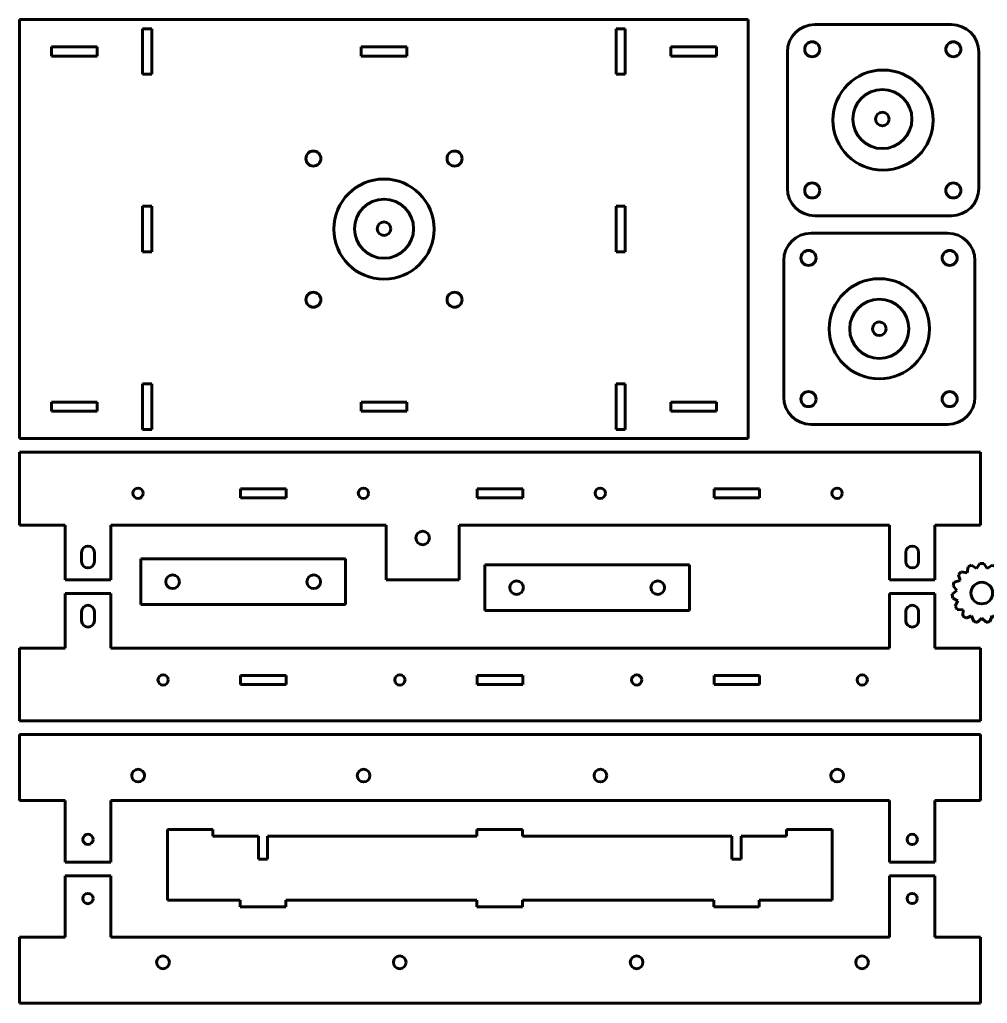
# Model space of a CAD drawing. Header units: millimetres. Extents: x 16 to 498, y 304 to 521.
# Drawn here: x 15.8 to 228.3, y 304.2 to 520.2 of the extents above; entities that cross this region are included whole.
import ezdxf

# ---------------------------------------------------------------- set-up
doc = ezdxf.new("R2010")
doc.units = ezdxf.units.MM
for name, color, linetype in [('Default', 7, 'Continuous'), ('EXRTUDER_BASE', 7, 'Continuous'), ('EXTRUDER_PULLEY', 7, 'Continuous'), ('LONG_SUPPORT', 7, 'Continuous'), ('SPACER', 7, 'Continuous'), ('X_HOLDING_PLATE', 7, 'Continuous'), ('X_HOLDING_PLATE_', 7, 'Continuous'), ('X_HOLDING_TOP_PL', 7, 'Continuous'), ('X_RACK_SUPPORT_P', 7, 'Continuous'), ('Z_SLIDE_PLATE', 7, 'Continuous')]:
    doc.layers.add(name, color=color, linetype=linetype)

# ---------------------------------------------------------------- blocks, each defined once
blk = doc.blocks.new('SE')
at = {"layer": 'Z_SLIDE_PLATE', "color": 7, "linetype": 'Continuous', "lineweight": 60}
for p, q in [((15.77, 428.19), (15.77, 520.19)), ((15.77, 520.19), (175.77, 520.19)), ((175.77, 520.19), (175.77, 428.19)), ((42.77, 518.2), (42.77, 508.2)), ((42.77, 518.2), (44.77, 518.2)), ((44.77, 518.2), (44.77, 508.2)), ((146.77, 518.2), (146.77, 508.2)), ((146.77, 518.2), (148.77, 518.2)), ((148.77, 518.2), (148.77, 508.2)), ((22.77, 514.19), (32.77, 514.19)), ((22.77, 514.19), (22.77, 512.19)), ((32.77, 514.19), (32.77, 512.19)), ((90.77, 514.19), (90.77, 512.19)), ((90.77, 514.19), (100.77, 514.19)), ((100.77, 512.19), (100.77, 514.19)), ((158.77, 514.19), (168.77, 514.19)), ((158.77, 514.19), (158.77, 512.19)), ((168.77, 512.19), (168.77, 514.19)), ((22.77, 512.19), (32.77, 512.19)), ((90.77, 512.19), (100.77, 512.19)), ((158.77, 512.19), (168.77, 512.19)), ((44.77, 508.2), (42.77, 508.2)), ((148.77, 508.2), (146.77, 508.2)), ((42.77, 479.2), (44.77, 479.2)), ((42.77, 479.2), (42.77, 469.2)), ((44.77, 479.2), (44.77, 469.2)), ((146.77, 479.2), (148.77, 479.2)), ((146.77, 479.2), (146.77, 469.2)), ((148.77, 479.2), (148.77, 469.2)), ((44.77, 469.2), (42.77, 469.2)), ((148.77, 469.2), (146.77, 469.2)), ((44.77, 440.2), (42.77, 440.2)), ((42.77, 440.2), (42.77, 430.2)), ((44.77, 440.2), (44.77, 430.2)), ((148.77, 440.2), (146.77, 440.2)), ((146.77, 440.2), (146.77, 430.2)), ((148.77, 440.2), (148.77, 430.2)), ((32.77, 436.2), (22.77, 436.2)), ((22.77, 434.2), (22.77, 436.2)), ((22.77, 434.2), (32.77, 434.2)), ((32.77, 434.2), (32.77, 436.2)), ((90.77, 436.2), (90.77, 434.2)), ((90.77, 436.2), (100.77, 436.2)), ((90.77, 434.2), (100.77, 434.2)), ((100.77, 434.2), (100.77, 436.2)), ((158.77, 436.2), (168.77, 436.2)), ((158.77, 436.2), (158.77, 434.2)), ((158.77, 434.2), (168.77, 434.2)), ((168.77, 434.2), (168.77, 436.2)), ((42.77, 430.2), (44.77, 430.2)), ((146.77, 430.2), (148.77, 430.2)), ((175.77, 428.19), (15.77, 428.19))]:
    blk.add_line(p, q, dxfattribs=at)
for centre, radius in [((80.27, 489.69), 1.65), ((111.27, 489.69), 1.65), ((95.77, 474.19), 11), ((80.27, 458.69), 1.65), ((111.27, 458.69), 1.65)]:
    blk.add_circle(centre, radius, dxfattribs=at)
blk = doc.blocks.new('SE3')
at = {"layer": 'LONG_SUPPORT', "color": 7, "linetype": 'Continuous', "lineweight": 60}
for p, q in [((48.2, 326.87), (48.2, 342.37)), ((58.2, 342.37), (48.2, 342.37)), ((58.2, 342.37), (58.2, 340.87)), ((126.2, 342.37), (116.2, 342.37)), ((116.2, 342.37), (116.2, 340.87)), ((126.2, 342.37), (126.2, 340.87)), ((184.2, 342.37), (184.2, 340.87)), ((184.2, 342.37), (194.2, 342.37)), ((194.2, 342.37), (194.2, 326.87)), ((58.2, 340.87), (68.2, 340.87)), ((68.2, 335.87), (68.2, 340.87)), ((70.2, 340.87), (116.2, 340.87)), ((70.2, 340.87), (70.2, 335.87)), ((126.2, 340.87), (172.2, 340.87)), ((172.2, 340.87), (172.2, 335.87)), ((174.2, 340.87), (184.2, 340.87)), ((174.2, 335.87), (174.2, 340.87)), ((68.2, 335.87), (70.2, 335.87)), ((174.2, 335.87), (172.2, 335.87)), ((64.2, 326.87), (48.2, 326.87)), ((64.2, 325.37), (64.2, 326.87)), ((74.2, 325.37), (74.2, 326.87)), ((116.2, 326.87), (74.2, 326.87)), ((116.2, 325.37), (116.2, 326.87)), ((126.2, 325.37), (126.2, 326.87)), ((168.2, 326.87), (126.2, 326.87)), ((168.2, 325.37), (168.2, 326.87)), ((194.2, 326.87), (178.2, 326.87)), ((178.2, 325.37), (178.2, 326.87)), ((74.2, 325.37), (64.2, 325.37)), ((126.2, 325.37), (116.2, 325.37)), ((168.2, 325.37), (178.2, 325.37))]:
    blk.add_line(p, q, dxfattribs=at)
blk = doc.blocks.new('SE5')
at = {"layer": 'X_HOLDING_PLATE', "color": 7, "linetype": 'Continuous', "lineweight": 60}
for p, q in [((15.77, 409.19), (15.77, 425.19)), ((15.77, 425.19), (226.77, 425.19)), ((226.77, 425.19), (226.77, 409.19)), ((64.27, 417.19), (64.27, 415.19)), ((64.27, 417.19), (74.27, 417.19)), ((74.27, 417.19), (74.27, 415.19)), ((126.27, 417.19), (116.27, 417.19)), ((116.27, 415.19), (116.27, 417.19)), ((126.27, 417.19), (126.27, 415.19)), ((178.27, 417.19), (168.27, 417.19)), ((168.27, 415.19), (168.27, 417.19)), ((178.27, 417.19), (178.27, 415.19)), ((64.27, 415.19), (74.27, 415.19)), ((126.27, 415.19), (116.27, 415.19)), ((178.27, 415.19), (168.27, 415.19)), ((25.77, 409.19), (15.77, 409.19)), ((25.77, 397.19), (25.77, 409.19)), ((96.27, 409.19), (35.77, 409.19)), ((35.77, 409.19), (35.77, 397.19)), ((96.27, 397.19), (96.27, 409.19)), ((206.77, 409.19), (112.27, 409.19)), ((112.27, 409.19), (112.27, 397.19)), ((206.77, 397.19), (206.77, 409.19)), ((216.77, 409.19), (216.77, 397.19)), ((226.77, 409.19), (216.77, 409.19)), ((29.37, 401.19), (29.37, 403.19)), ((32.17, 403.19), (32.17, 401.19)), ((210.37, 401.19), (210.37, 403.19)), ((213.17, 403.19), (213.17, 401.19)), ((35.77, 397.19), (25.77, 397.19)), ((112.27, 397.19), (96.27, 397.19)), ((216.77, 397.19), (206.77, 397.19))]:
    blk.add_line(p, q, dxfattribs=at)
for centre, radius in [((41.76, 416.19), 1.13), ((91.27, 416.19), 1.13), ((143.27, 416.19), 1.13), ((195.27, 416.19), 1.13), ((104.27, 406.37), 1.5)]:
    blk.add_circle(centre, radius, dxfattribs=at)
for centre, start, end in [((30.77, 403.19), 0, 180), ((211.77, 403.19), 0, 180), ((30.77, 401.19), 180, 0), ((211.77, 401.19), 180, 0)]:
    blk.add_arc(centre, 1.4, start, end, dxfattribs=at)
blk = doc.blocks.new('SE6')
at = {"layer": 'X_HOLDING_PLATE_', "color": 7, "linetype": 'Continuous', "lineweight": 60}
for p, q in [((25.77, 382.19), (25.77, 394.19)), ((25.77, 394.19), (35.77, 394.19)), ((35.77, 394.19), (35.77, 382.19)), ((206.77, 382.19), (206.77, 394.19)), ((206.77, 394.19), (216.77, 394.19)), ((216.77, 394.19), (216.77, 382.19)), ((29.37, 388.19), (29.37, 390.19)), ((32.17, 390.19), (32.17, 388.19)), ((210.37, 388.19), (210.37, 390.19)), ((213.17, 390.19), (213.17, 388.19)), ((15.77, 382.19), (25.77, 382.19)), ((15.77, 366.19), (15.77, 382.19)), ((35.77, 382.19), (206.77, 382.19)), ((216.77, 382.19), (226.77, 382.19)), ((226.77, 382.19), (226.77, 366.19)), ((64.27, 374.19), (64.27, 376.19)), ((64.27, 376.19), (74.27, 376.19)), ((74.27, 376.19), (74.27, 374.19)), ((116.27, 376.19), (126.27, 376.19)), ((116.27, 374.19), (116.27, 376.19)), ((126.27, 376.19), (126.27, 374.19)), ((178.27, 376.19), (168.27, 376.19)), ((168.27, 374.19), (168.27, 376.19)), ((178.27, 374.19), (178.27, 376.19)), ((64.27, 374.19), (74.27, 374.19)), ((116.27, 374.19), (126.27, 374.19)), ((178.27, 374.19), (168.27, 374.19)), ((226.77, 366.19), (15.77, 366.19))]:
    blk.add_line(p, q, dxfattribs=at)
for centre in [(47.27, 375.19), (99.27, 375.19), (151.27, 375.19), (200.79, 375.19)]:
    blk.add_circle(centre, 1.13, dxfattribs=at)
for centre, start, end in [((30.77, 390.19), 0, 180), ((211.77, 390.19), 0, 180), ((30.77, 388.19), 180, 0), ((211.77, 388.19), 180, 0)]:
    blk.add_arc(centre, 1.4, start, end, dxfattribs=at)
blk = doc.blocks.new('SE7')
at = {"layer": 'X_HOLDING_TOP_PL', "color": 7, "linetype": 'Continuous', "lineweight": 60}
for p, q in [((15.77, 348.69), (15.77, 363.19)), ((15.77, 363.19), (226.77, 363.19)), ((226.77, 348.69), (226.77, 363.19)), ((25.77, 348.69), (15.77, 348.69)), ((25.77, 335.19), (25.77, 348.69)), ((206.77, 348.69), (35.77, 348.69)), ((35.77, 348.69), (35.77, 335.19)), ((206.77, 335.19), (206.77, 348.69)), ((216.77, 348.69), (216.77, 335.19)), ((226.77, 348.69), (216.77, 348.69)), ((35.77, 335.19), (25.77, 335.19)), ((216.77, 335.19), (206.77, 335.19))]:
    blk.add_line(p, q, dxfattribs=at)
for centre, radius in [((41.79, 354.19), 1.4), ((91.3, 354.19), 1.4), ((143.3, 354.19), 1.4), ((195.3, 354.19), 1.4), ((30.77, 340.19), 1.12), ((211.77, 340.19), 1.13)]:
    blk.add_circle(centre, radius, dxfattribs=at)
blk = doc.blocks.new('SE8')
at = {"layer": 'X_HOLDING_TOP_PL', "color": 7, "linetype": 'Continuous', "lineweight": 60}
for p, q in [((25.77, 318.69), (25.77, 332.19)), ((25.77, 332.19), (35.77, 332.19)), ((35.77, 332.19), (35.77, 318.69)), ((206.77, 318.69), (206.77, 332.19)), ((206.77, 332.19), (216.77, 332.19)), ((216.77, 332.19), (216.77, 318.69)), ((15.77, 318.69), (25.77, 318.69)), ((15.77, 318.69), (15.77, 304.19)), ((35.77, 318.69), (206.77, 318.69)), ((216.77, 318.69), (226.77, 318.69)), ((226.77, 318.69), (226.77, 304.19)), ((226.77, 304.19), (15.77, 304.19))]:
    blk.add_line(p, q, dxfattribs=at)
for centre, radius in [((30.77, 327.19), 1.13), ((211.77, 327.19), 1.12), ((47.24, 313.19), 1.4), ((99.24, 313.19), 1.4), ((151.24, 313.19), 1.4), ((200.76, 313.19), 1.4)]:
    blk.add_circle(centre, radius, dxfattribs=at)
blk = doc.blocks.new('SE12')
at = {"layer": 'X_RACK_SUPPORT_P', "color": 7, "linetype": 'Continuous', "lineweight": 60}
for p, q in [((117.89, 390.46), (117.89, 400.46)), ((117.89, 400.46), (162.89, 400.46)), ((162.89, 400.46), (162.89, 390.46)), ((162.89, 390.46), (117.89, 390.46))]:
    blk.add_line(p, q, dxfattribs=at)
for centre in [(124.89, 395.46), (155.89, 395.46)]:
    blk.add_circle(centre, 1.5, dxfattribs=at)
blk = doc.blocks.new('SE13')
at = {"layer": 'X_RACK_SUPPORT_P', "color": 7, "linetype": 'Continuous', "lineweight": 60}
for p, q in [((42.35, 391.76), (42.35, 401.76)), ((42.35, 401.76), (87.35, 401.76)), ((87.35, 401.76), (87.35, 391.76)), ((87.35, 391.76), (42.35, 391.76))]:
    blk.add_line(p, q, dxfattribs=at)
for centre in [(49.35, 396.76), (80.35, 396.76)]:
    blk.add_circle(centre, 1.5, dxfattribs=at)
blk = doc.blocks.new('SE18')
at = {"layer": 'EXRTUDER_BASE', "color": 7, "linetype": 'Continuous', "lineweight": 60}
for p, q in [((190.37, 519.12), (220.37, 519.12)), ((184.37, 483.12), (184.37, 513.12)), ((226.37, 513.12), (226.37, 483.12)), ((220.37, 477.12), (190.37, 477.12))]:
    blk.add_line(p, q, dxfattribs=at)
for centre, radius in [((189.81, 513.68), 1.65), ((220.81, 513.68), 1.65), ((205.37, 498.12), 11), ((189.81, 482.68), 1.65), ((220.81, 482.68), 1.65)]:
    blk.add_circle(centre, radius, dxfattribs=at)
for centre, start, end in [((190.37, 513.12), 90, 180), ((220.37, 513.12), 0, 90), ((190.37, 483.12), 180, 270), ((220.37, 483.12), 270, 0)]:
    blk.add_arc(centre, 6, start, end, dxfattribs=at)
blk = doc.blocks.new('SE27')
at = {"layer": 'EXTRUDER_PULLEY', "color": 7, "linetype": 'Continuous', "lineweight": 60}
for p, q in [((224.04, 400.03), (223.83, 398.73)), ((225.92, 399.66), (224.81, 400.38)), ((226.64, 400.76), (225.92, 399.66)), ((228.21, 399.66), (227.49, 400.76)), ((229.31, 400.38), (228.21, 399.66)), ((230.3, 398.73), (230.09, 400.03)), ((221.96, 398.3), (222.3, 397.03)), ((223.83, 398.73), (222.53, 398.93)), ((231.6, 398.93), (230.3, 398.73)), ((231.83, 397.03), (232.17, 398.3)), ((220.76, 395.88), (221.59, 394.85)), ((222.3, 397.03), (221.02, 396.69)), ((233.1, 396.69), (231.83, 397.03)), ((232.53, 394.85), (233.36, 395.88)), ((221.59, 394.85), (220.57, 394.02)), ((220.66, 393.18), (221.83, 392.58)), ((232.29, 392.58), (233.47, 393.18)), ((233.56, 394.02), (232.53, 394.85)), ((221.83, 392.58), (221.23, 391.4)), ((232.89, 391.4), (232.29, 392.58)), ((221.66, 390.67), (222.97, 390.6)), ((222.97, 390.6), (222.91, 389.28)), ((223.59, 388.78), (224.83, 389.25)), ((224.83, 389.25), (225.3, 388.02)), ((228.83, 388.02), (229.3, 389.25)), ((229.3, 389.25), (230.53, 388.78)), ((231.15, 390.6), (232.47, 390.67)), ((231.22, 389.28), (231.15, 390.6)), ((226.13, 387.85), (227.06, 388.78)), ((227.06, 388.78), (227.99, 387.85))]:
    blk.add_line(p, q, dxfattribs=at)
blk.add_circle((227.06, 394.28), 2.38, dxfattribs=at)
for start, end in [(110.2502, 117.7498), (86.2502, 93.7498), (62.2502, 69.7498), (134.2502, 141.7498), (38.2502, 45.7498), (158.2502, 165.7498), (14.2502, 21.7498), (182.2502, 189.7498), (350.2502, 357.7498), (206.2502, 213.7498), (326.2502, 333.7498), (230.2502, 237.7498), (302.2502, 309.7498), (254.2502, 261.7498), (278.2502, 285.7498)]:
    blk.add_arc((227.06, 394.28), 6.5, start, end, dxfattribs=at)
blk = doc.blocks.new('SE30')
at = {"layer": 'SPACER', "color": 7, "linetype": 'Continuous', "lineweight": 60}
for radius in [6.5, 1.5]:
    blk.add_circle((205.22, 498.37), radius, dxfattribs=at)
blk = doc.blocks.new('SE33')
at = {"layer": 'SPACER', "color": 7, "linetype": 'Continuous', "lineweight": 60}
for radius in [6.5, 1.5]:
    blk.add_circle((95.78, 474.29), radius, dxfattribs=at)
blk = doc.blocks.new('SE53')
at = {"layer": 'EXRTUDER_BASE', "color": 7, "linetype": 'Continuous', "lineweight": 60}
for p, q in [((189.55, 473.3), (219.55, 473.3)), ((183.55, 437.3), (183.55, 467.3)), ((225.55, 467.3), (225.55, 437.3)), ((219.55, 431.3), (189.55, 431.3))]:
    blk.add_line(p, q, dxfattribs=at)
for centre, radius in [((189, 467.86), 1.65), ((220, 467.86), 1.65), ((204.55, 452.3), 11), ((189, 436.86), 1.65), ((220, 436.86), 1.65)]:
    blk.add_circle(centre, radius, dxfattribs=at)
for centre, start, end in [((189.55, 467.3), 90, 180), ((219.55, 467.3), 0, 90), ((189.55, 437.3), 180, 270), ((219.55, 437.3), 270, 0)]:
    blk.add_arc(centre, 6, start, end, dxfattribs=at)
blk = doc.blocks.new('SE54')
at = {"layer": 'SPACER', "color": 7, "linetype": 'Continuous', "lineweight": 60}
for radius in [6.5, 1.5]:
    blk.add_circle((204.55, 452.3), radius, dxfattribs=at)

msp = doc.modelspace()

# ---------------------------------------------------------------- block references
at = {"layer": 'Default'}
for name in ['SE', 'SE18', 'SE30', 'SE33', 'SE53', 'SE54', 'SE5', 'SE13', 'SE12', 'SE27', 'SE6', 'SE7', 'SE3', 'SE8']:
    msp.add_blockref(name, (0, 0), dxfattribs=at)

doc.saveas('drawing.dxf')
